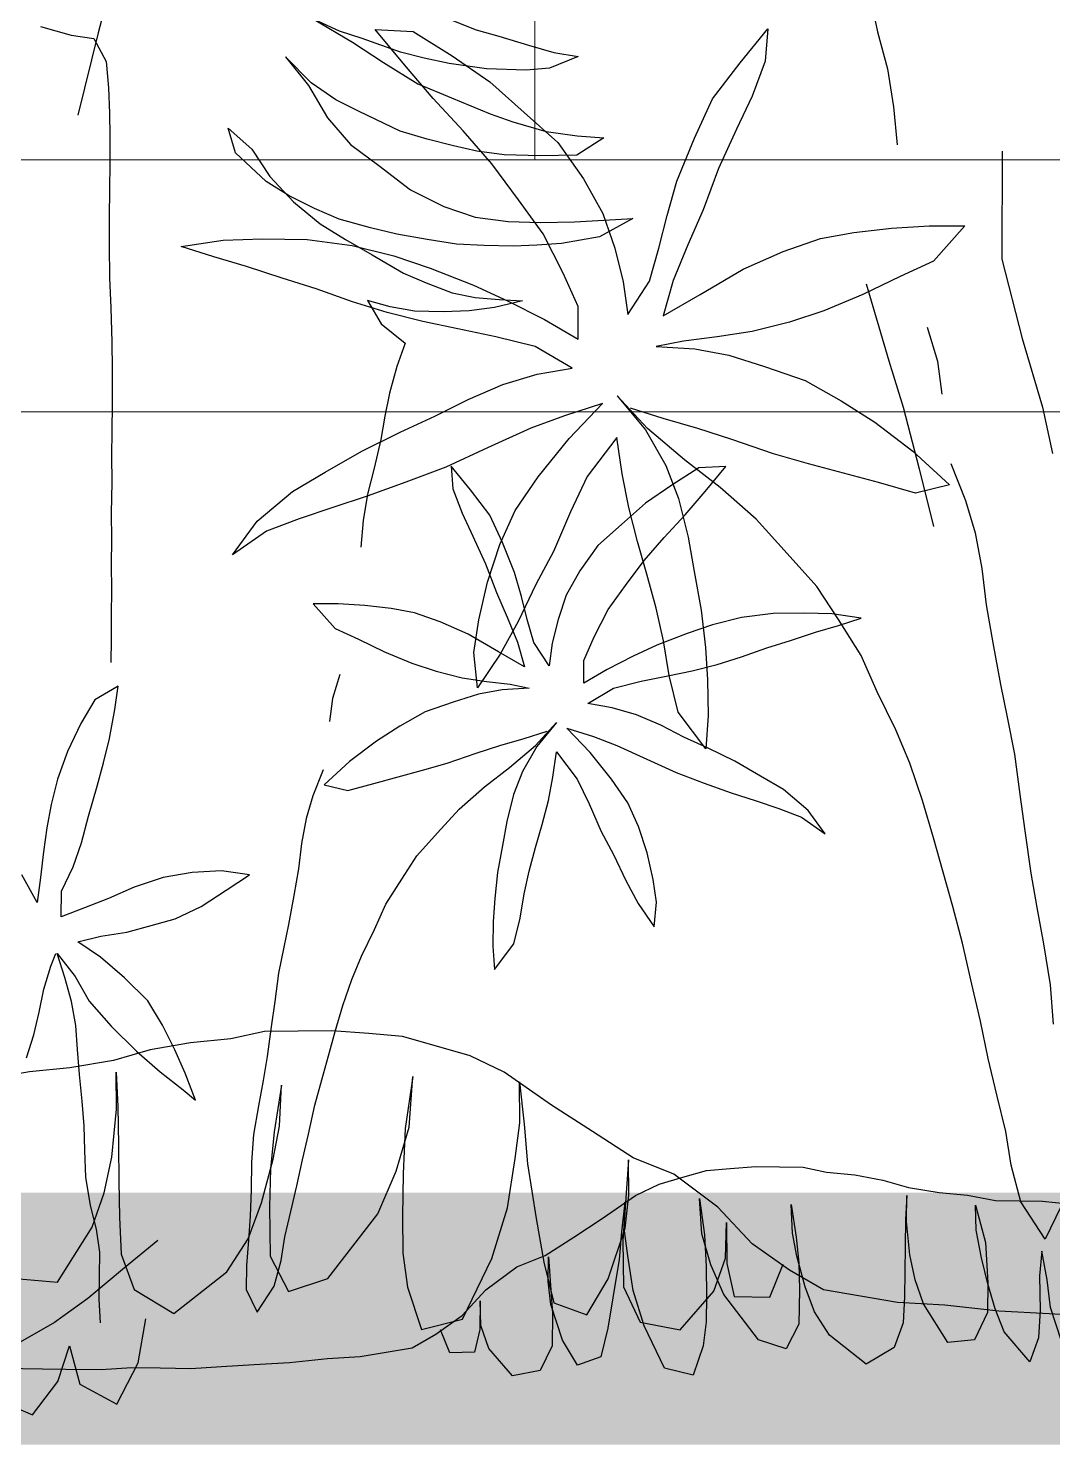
# Model space of a CAD drawing. Header units: metres. Extents: x -58 to 722, y -1100 to 345.
# Drawn here: x 32.1108 to 32.3142, y 103.9465 to 104.2276 of the extents above; entities that cross this region are included whole.
import ezdxf

# ---------------------------------------------------------------- set-up
doc = ezdxf.new("R2010")
doc.units = ezdxf.units.M
doc.header["$MEASUREMENT"] = 0
doc.layers.add('FSR_ARQ_002MURO', color=150, linetype='Continuous', lineweight=30)
doc.layers.add('FSR_ARQ_013VENTANAS', color=4, linetype='Continuous', lineweight=5)
doc.layers.add('FSR_ARQ_005VEGETACION', color=64, linetype='Continuous')
doc.layers.add('FSR_ARQ_010MUROBAJO', color=33, linetype='Continuous')

# ---------------------------------------------------------------- blocks, each defined once
blk = doc.blocks.new('arbustos 01')
at = {"layer": 'FSR_ARQ_005VEGETACION', "color": 104}
for p, q in [((189.34979, -31.78098), (189.3549, -31.80049)), ((189.18497, -31.79121), (189.18297, -31.80024)), ((189.18297, -31.80024), (189.1808, -31.80842)), ((189.21333, -31.80708), (189.20722, -31.79955)), ((189.20722, -31.79955), (189.20775, -31.80674)), ((189.2854, -31.80017), (189.27682, -31.80555)), ((189.29383, -31.79975), (189.2854, -31.80017)), ((189.28734, -31.80755), (189.29383, -31.79975)), ((189.3549, -31.80049), (189.35935, -31.81859)), ((189.20775, -31.80674), (189.21066, -31.8144)), ((189.21942, -31.81505), (189.21333, -31.80708)), ((189.27682, -31.80555), (189.2685, -31.81129)), ((189.28104, -31.81491), (189.28734, -31.80755)), ((189.1808, -31.80842), (189.17949, -31.81678)), ((189.2685, -31.81129), (189.26096, -31.81801)), ((189.21066, -31.8144), (189.2141, -31.82172)), ((189.17949, -31.81678), (189.1787, -31.82515)), ((189.22338, -31.82371), (189.21942, -31.81505)), ((189.27438, -31.82209), (189.28104, -31.81491)), ((189.26096, -31.81801), (189.25351, -31.82465)), ((189.2141, -31.82172), (189.21806, -31.83037)), ((189.22724, -31.83315), (189.22338, -31.82371)), ((189.26808, -31.82937), (189.27438, -31.82209)), ((188.36064, -31.82655), (188.36066, -31.85034)), ((189.25351, -31.82465), (189.24782, -31.83264)), ((189.26221, -31.83726), (189.26808, -31.82937)), ((189.21806, -31.83037), (189.22149, -31.83946)), ((189.22936, -31.84072), (189.22724, -31.83315)), ((189.24782, -31.83264), (189.24355, -31.84029)), ((189.22149, -31.83946), (189.22484, -31.84722)), ((189.25678, -31.84481), (189.26221, -31.83726)), ((189.23121, -31.84792), (189.22936, -31.84072)), ((189.24355, -31.84029), (189.24096, -31.84797)), ((189.17161, -31.84304), (189.16372, -31.84302)), ((189.16372, -31.84302), (189.17062, -31.85083)), ((189.17994, -31.84351), (189.17161, -31.84304)), ((189.18826, -31.8445), (189.17994, -31.84351)), ((189.1956, -31.84585), (189.18826, -31.8445)), ((189.25232, -31.85344), (189.25678, -31.84481)), ((188.50546, -31.84601), (188.49953, -31.84944)), ((188.55754, -31.84732), (188.55752, -31.85451)), ((189.20381, -31.8487), (189.1956, -31.84585)), ((189.21262, -31.85255), (189.20381, -31.8487)), ((189.22484, -31.84722), (189.2281, -31.85506)), ((189.23333, -31.85522), (189.23121, -31.84792)), ((189.24096, -31.84797), (189.23909, -31.85539)), ((189.29886, -31.84734), (189.2897, -31.84961)), ((189.30881, -31.84605), (189.29886, -31.84734)), ((189.31865, -31.84592), (189.30881, -31.84605)), ((189.32733, -31.84622), (189.31865, -31.84592)), ((189.33662, -31.84758), (189.32733, -31.84622)), ((189.32941, -31.84988), (189.33662, -31.84758)), ((188.36066, -31.85034), (188.35621, -31.86787)), ((188.49953, -31.84944), (188.49265, -31.85347)), ((189.17062, -31.85083), (189.17802, -31.85421)), ((189.2897, -31.84961), (189.28168, -31.85233)), ((189.31428, -31.85455), (189.3222, -31.852)), ((189.3222, -31.852), (189.32941, -31.84988)), ((188.49265, -31.85347), (188.48766, -31.85557)), ((188.55752, -31.85451), (188.55723, -31.86108)), ((189.17802, -31.85421), (189.18621, -31.85813)), ((189.22212, -31.85817), (189.21262, -31.85255)), ((189.2281, -31.85506), (189.2303, -31.86289)), ((189.24903, -31.86084), (189.25232, -31.85344)), ((189.28168, -31.85233), (189.27215, -31.8561)), ((189.3068, -31.85693), (189.31428, -31.85455)), ((188.39058, -31.85579), (188.38562, -31.87276)), ((188.48195, -31.8578), (188.47683, -31.85883)), ((188.48766, -31.85557), (188.48195, -31.8578)), ((189.18621, -31.85813), (189.19485, -31.86179)), ((189.2303, -31.86289), (189.22212, -31.85817)), ((189.2381, -31.86256), (189.23333, -31.85522)), ((189.23909, -31.85539), (189.2381, -31.86256)), ((189.27215, -31.8561), (189.26465, -31.85955)), ((189.29878, -31.85975), (189.3068, -31.85693)), ((188.47157, -31.85926), (188.46644, -31.85957)), ((188.46644, -31.85957), (188.47255, -31.86104)), ((188.47683, -31.85883), (188.47157, -31.85926)), ((188.47255, -31.86104), (188.47818, -31.8618)), ((188.49026, -31.86187), (188.49562, -31.86085)), ((188.49562, -31.86085), (188.50063, -31.85946)), ((188.50063, -31.85946), (188.49759, -31.86464)), ((188.55723, -31.86108), (188.55697, -31.86865)), ((189.24902, -31.86802), (189.24903, -31.86084)), ((189.26465, -31.85955), (189.25644, -31.86369)), ((189.29112, -31.86212), (189.29878, -31.85975)), ((188.47818, -31.8618), (188.48392, -31.86196)), ((188.48392, -31.86196), (188.49026, -31.86187)), ((189.19485, -31.86179), (189.20244, -31.86429)), ((189.20244, -31.86429), (189.21066, -31.86635)), ((189.25644, -31.86369), (189.24902, -31.86802)), ((189.27556, -31.86573), (189.2833, -31.86415)), ((189.2833, -31.86415), (189.29112, -31.86212)), ((188.49759, -31.86464), (188.49227, -31.8689)), ((189.17206, -31.86534), (189.16974, -31.87283)), ((189.21066, -31.86635), (189.21836, -31.86752)), ((189.21836, -31.86752), (189.22579, -31.86842)), ((189.25849, -31.86966), (189.2672, -31.86747)), ((189.2672, -31.86747), (189.27556, -31.86573)), ((188.35621, -31.86787), (188.3517, -31.88299)), ((188.49227, -31.8689), (188.49413, -31.87406)), ((188.55697, -31.86865), (188.55692, -31.8746)), ((189.22328, -31.87016), (189.21582, -31.87156)), ((189.2318, -31.86965), (189.22328, -31.87016)), ((189.22579, -31.86842), (189.2318, -31.86965)), ((189.25035, -31.87443), (189.25849, -31.86966)), ((188.38562, -31.87276), (188.38246, -31.883)), ((189.16974, -31.87283), (189.16878, -31.88017)), ((189.21582, -31.87156), (189.2079, -31.87403)), ((188.49413, -31.87406), (188.49576, -31.8799)), ((188.55692, -31.8746), (188.5569, -31.88228)), ((189.2079, -31.87403), (189.19899, -31.8771)), ((189.25805, -31.87577), (189.25035, -31.87443)), ((189.26564, -31.878), (189.25805, -31.87577)), ((188.49576, -31.8799), (188.49679, -31.88503)), ((189.19899, -31.8771), (189.19104, -31.8816)), ((189.27331, -31.8813), (189.26564, -31.878)), ((188.3517, -31.88299), (188.3495, -31.8932)), ((188.38246, -31.883), (188.37889, -31.89664)), ((188.5569, -31.88228), (188.55698, -31.88836)), ((189.19104, -31.8816), (189.18362, -31.88629)), ((189.23026, -31.8855), (189.23747, -31.8832)), ((189.23377, -31.88768), (189.24043, -31.8805)), ((189.24043, -31.8805), (189.23421, -31.88804)), ((189.25103, -31.88995), (189.24369, -31.88222)), ((189.24369, -31.88222), (189.25207, -31.88491)), ((189.28062, -31.88503), (189.27331, -31.8813)), ((188.49679, -31.88503), (188.49769, -31.89015)), ((189.18362, -31.88629), (189.1752, -31.89273)), ((189.2226, -31.8877), (189.23026, -31.8855)), ((189.25207, -31.88491), (189.25948, -31.88767)), ((189.28828, -31.8885), (189.28062, -31.88503)), ((188.55698, -31.88836), (188.55706, -31.89369)), ((189.21512, -31.89017), (189.2226, -31.8877)), ((189.22561, -31.89466), (189.23377, -31.88768)), ((189.23421, -31.88804), (189.22967, -31.89586)), ((189.25948, -31.88767), (189.269, -31.89197)), ((189.29674, -31.8927), (189.28828, -31.8885)), ((188.49769, -31.89015), (188.4991, -31.89647)), ((189.20595, -31.89333), (189.21512, -31.89017)), ((189.23931, -31.89768), (189.24048, -31.88972)), ((189.24048, -31.88972), (189.24702, -31.89832)), ((189.25783, -31.89837), (189.25103, -31.88995)), ((189.269, -31.89197), (189.27825, -31.89626)), ((188.55706, -31.89369), (188.55701, -31.89964)), ((189.1668, -31.89543), (189.16361, -31.90359)), ((189.1752, -31.89273), (189.16712, -31.90016)), ((189.19047, -31.89755), (189.19821, -31.89553)), ((189.19821, -31.89553), (189.20595, -31.89333)), ((189.21773, -31.90076), (189.22561, -31.89466)), ((189.30483, -31.89733), (189.29674, -31.8927)), ((188.37889, -31.89664), (188.37578, -31.9093)), ((188.42612, -31.90158), (188.42158, -31.89613)), ((188.42158, -31.89613), (188.42748, -31.89642)), ((188.42748, -31.89642), (188.43348, -31.90018)), ((188.47787, -31.90125), (188.48214, -31.89599)), ((188.48214, -31.89599), (188.48177, -31.90101)), ((188.4991, -31.89647), (188.50061, -31.90219)), ((189.18281, -31.89966), (189.19047, -31.89755)), ((189.22967, -31.89586), (189.22691, -31.90318)), ((189.23788, -31.90511), (189.23931, -31.89768)), ((189.24702, -31.89832), (189.25072, -31.90608)), ((189.26296, -31.9058), (189.25783, -31.89837)), ((189.27825, -31.89626), (189.28707, -31.89957)), ((189.31204, -31.90159), (189.30483, -31.89733)), ((188.43053, -31.90673), (188.42612, -31.90158)), ((188.43348, -31.90018), (188.4393, -31.90419)), ((188.47361, -31.90682), (188.47787, -31.90125)), ((188.48177, -31.90101), (188.47974, -31.90637)), ((188.55701, -31.89964), (188.5571, -31.90633)), ((189.16712, -31.90016), (189.17463, -31.90194)), ((189.17463, -31.90194), (189.18281, -31.89966)), ((189.20974, -31.90774), (189.21773, -31.90076)), ((189.28707, -31.89957), (189.29554, -31.90261)), ((189.31984, -31.90817), (189.31204, -31.90159)), ((188.4393, -31.90419), (188.44457, -31.90889)), ((188.50061, -31.90219), (188.50152, -31.90803)), ((189.16361, -31.90359), (189.16146, -31.91075)), ((189.22691, -31.90318), (189.22476, -31.91167)), ((189.23592, -31.91262), (189.23788, -31.90511)), ((189.29554, -31.90261), (189.30313, -31.90511)), ((189.30313, -31.90511), (189.31054, -31.9076)), ((188.43518, -31.91175), (188.43053, -31.90673)), ((188.47084, -31.91287), (188.47361, -31.90682)), ((188.47974, -31.90637), (188.47733, -31.91148)), ((188.50152, -31.90803), (188.50208, -31.91388)), ((188.5571, -31.90633), (188.55706, -31.91216)), ((189.2029, -31.91527), (189.20974, -31.90774)), ((189.25072, -31.90608), (189.2545, -31.91482)), ((189.26632, -31.91329), (189.26296, -31.9058)), ((189.31054, -31.9076), (189.31777, -31.91036)), ((189.32524, -31.9156), (189.31984, -31.90817)), ((188.44457, -31.90889), (188.44977, -31.91353)), ((189.16146, -31.91075), (189.15999, -31.91859)), ((189.31777, -31.91036), (189.32524, -31.9156)), ((188.43959, -31.91683), (188.43518, -31.91175)), ((188.44977, -31.91353), (188.45375, -31.91912)), ((188.46814, -31.91948), (188.47084, -31.91287)), ((188.47733, -31.91148), (188.47456, -31.91753)), ((188.55706, -31.91216), (188.55714, -31.91773)), ((189.22476, -31.91167), (189.22342, -31.91927)), ((189.23387, -31.91986), (189.23592, -31.91262)), ((189.26904, -31.92158), (189.26632, -31.91329)), ((188.4437, -31.92235), (188.43959, -31.91683)), ((188.47456, -31.91753), (188.47217, -31.92389)), ((189.19642, -31.92254), (189.2029, -31.91527)), ((189.2545, -31.91482), (189.25839, -31.92214)), ((188.45375, -31.91912), (188.45674, -31.92447)), ((188.46666, -31.92477), (188.46814, -31.91948)), ((188.55714, -31.91773), (188.55709, -31.92331)), ((189.15999, -31.91859), (189.15902, -31.92661)), ((189.22342, -31.91927), (189.22188, -31.92776)), ((189.23182, -31.92736), (189.23387, -31.91986)), ((188.44749, -31.92763), (188.4437, -31.92235)), ((188.47217, -31.92389), (188.46982, -31.92931)), ((188.55709, -31.92331), (188.55716, -31.92889)), ((189.19162, -31.92983), (189.19642, -31.92254)), ((189.25839, -31.92214), (189.26227, -31.93026)), ((189.27097, -31.92994), (189.26904, -31.92158)), ((188.45674, -31.92447), (188.45855, -31.92984)), ((188.46537, -31.92981), (188.46666, -31.92477)), ((188.49539, -31.92742), (188.50121, -31.92672)), ((188.50121, -31.92672), (188.50703, -31.92639)), ((188.50703, -31.92639), (188.51255, -31.92638)), ((188.51255, -31.92638), (188.50773, -31.93183)), ((189.15902, -31.92661), (189.15754, -31.93497)), ((188.39167, -31.92957), (188.39816, -31.92861)), ((188.39671, -31.93117), (188.39167, -31.92957)), ((188.39816, -31.92861), (188.40423, -31.92841)), ((188.40423, -31.92841), (188.41112, -31.9285)), ((188.41112, -31.9285), (188.41807, -31.92939)), ((188.41807, -31.92939), (188.42448, -31.93098)), ((188.45061, -31.93366), (188.44749, -31.92763)), ((188.45855, -31.92984), (188.45986, -31.93503)), ((188.46389, -31.93491), (188.46537, -31.92981)), ((188.46982, -31.92931), (188.46754, -31.9348)), ((188.48453, -31.93035), (188.49026, -31.92835)), ((188.49026, -31.92835), (188.49539, -31.92742)), ((188.55716, -31.92889), (188.55711, -31.93422)), ((189.18664, -31.93774), (189.19162, -31.92983)), ((189.22188, -31.92776), (189.22097, -31.93599)), ((189.23021, -31.93452), (189.23182, -31.92736)), ((189.27202, -31.93713), (189.27097, -31.92994)), ((188.40175, -31.93265), (188.39671, -31.93117)), ((188.40729, -31.93444), (188.40175, -31.93265)), ((188.42448, -31.93098), (188.43008, -31.93289)), ((188.43008, -31.93289), (188.43675, -31.93553)), ((188.47172, -31.93697), (188.47836, -31.93304)), ((188.47836, -31.93304), (188.48453, -31.93035)), ((188.50773, -31.93183), (188.50255, -31.9342)), ((189.26227, -31.93026), (189.26625, -31.9375)), ((188.41252, -31.9361), (188.40729, -31.93444)), ((188.41813, -31.93807), (188.41252, -31.9361)), ((188.43675, -31.93553), (188.44199, -31.93793)), ((188.45291, -31.93884), (188.45061, -31.93366)), ((188.45986, -31.93503), (188.46055, -31.94004)), ((188.46055, -31.94004), (188.46389, -31.93491)), ((188.46754, -31.9348), (188.466, -31.94027)), ((188.50255, -31.9342), (188.49682, -31.93694)), ((188.55711, -31.93422), (188.55718, -31.9393)), ((189.15754, -31.93497), (189.15588, -31.94418)), ((189.22097, -31.93599), (189.22052, -31.94317)), ((189.22896, -31.94222), (189.23021, -31.93452)), ((188.42348, -31.93973), (188.41813, -31.93807)), ((188.44199, -31.93793), (188.44773, -31.94083)), ((188.45291, -31.94386), (188.45291, -31.93884)), ((188.466, -31.94027), (188.47172, -31.93697)), ((188.49079, -31.9395), (188.48548, -31.94125)), ((188.49682, -31.93694), (188.49079, -31.9395)), ((189.18307, -31.94576), (189.18664, -31.93774)), ((189.26625, -31.9375), (189.27121, -31.94492)), ((189.27121, -31.94492), (189.27202, -31.93713)), ((188.42895, -31.94115), (188.42348, -31.93973)), ((188.43436, -31.94225), (188.42895, -31.94115)), ((188.4402, -31.94347), (188.43436, -31.94225)), ((188.44773, -31.94083), (188.45291, -31.94386)), ((188.48548, -31.94125), (188.47973, -31.94269)), ((188.50672, -31.94198), (188.50835, -31.94722)), ((189.22698, -31.95026), (189.22896, -31.94222)), ((188.4463, -31.945), (188.4402, -31.94347)), ((188.45198, -31.94833), (188.4463, -31.945)), ((188.46916, -31.94413), (188.46495, -31.945)), ((188.46495, -31.945), (188.47091, -31.94535)), ((188.47435, -31.94351), (188.46916, -31.94413)), ((188.47091, -31.94535), (188.47613, -31.94633)), ((188.47973, -31.94269), (188.47435, -31.94351)), ((188.55631, -31.94971), (188.55556, -31.94451)), ((188.55556, -31.94451), (188.56075, -31.94754)), ((189.15588, -31.94418), (189.15441, -31.95134)), ((189.17897, -31.95413), (189.18307, -31.94576)), ((189.22052, -31.94317), (189.22033, -31.95097)), ((188.4466, -31.94928), (188.45198, -31.94833)), ((188.47613, -31.94633), (188.48167, -31.94806)), ((188.48167, -31.94806), (188.48789, -31.9502)), ((188.50835, -31.94722), (188.50901, -31.95235)), ((188.56075, -31.94754), (188.56379, -31.95277)), ((188.43593, -31.95314), (188.44129, -31.95083)), ((188.44129, -31.95083), (188.4466, -31.94928)), ((188.48789, -31.9502), (188.49345, -31.95335)), ((188.55751, -31.95607), (188.55631, -31.94971)), ((189.15441, -31.95134), (189.15276, -31.95953)), ((189.22033, -31.95097), (189.22085, -31.95833)), ((189.22085, -31.95833), (189.22698, -31.95026)), ((188.43082, -31.95575), (188.43593, -31.95314)), ((188.45664, -31.95379), (188.45078, -31.95566)), ((188.45151, -31.95919), (188.45664, -31.95379)), ((188.46357, -31.9576), (188.45892, -31.95258)), ((188.45892, -31.95258), (188.46327, -31.95785)), ((188.46603, -31.95608), (188.46099, -31.95447)), ((188.49345, -31.95335), (188.49864, -31.95663)), ((188.56379, -31.95277), (188.56679, -31.95892)), ((189.17586, -31.96153), (189.17897, -31.95413)), ((188.41955, -31.96111), (188.42546, -31.95818)), ((188.42546, -31.95818), (188.43082, -31.95575)), ((188.4456, -31.95759), (188.43895, -31.9606)), ((188.45078, -31.95566), (188.4456, -31.95759)), ((188.46327, -31.95785), (188.46644, -31.96332)), ((188.46928, -31.96248), (188.46357, -31.9576)), ((188.47138, -31.95762), (188.46603, -31.95608)), ((188.47661, -31.95934), (188.47138, -31.95762)), ((188.49864, -31.95663), (188.50453, -31.96113)), ((188.55883, -31.96145), (188.55751, -31.95607)), ((188.4139, -31.96435), (188.41955, -31.96111)), ((188.43895, -31.9606), (188.43248, -31.9636)), ((188.44676, -31.96508), (188.45151, -31.95919)), ((188.45888, -31.95903), (188.45432, -31.96504)), ((188.4597, -31.96459), (188.45888, -31.95903)), ((188.48303, -31.96155), (188.47661, -31.95934)), ((188.50453, -31.96113), (188.51018, -31.96632)), ((188.56679, -31.95892), (188.56898, -31.96503)), ((189.15276, -31.95953), (189.15162, -31.9684)), ((188.40885, -31.96733), (188.4139, -31.96435)), ((188.43248, -31.9636), (188.42631, -31.96591)), ((188.46644, -31.96332), (188.46837, -31.96844)), ((188.47479, -31.96674), (188.46928, -31.96248)), ((188.48844, -31.96309), (188.48303, -31.96155)), ((188.49385, -31.9645), (188.48844, -31.96309)), ((188.4992, -31.96598), (188.49385, -31.9645)), ((188.5104, -31.96302), (188.51263, -31.96873)), ((188.5602, -31.96657), (188.55883, -31.96145)), ((189.17309, -31.96974), (189.17586, -31.96153)), ((188.4034, -31.97193), (188.40885, -31.96733)), ((188.42631, -31.96591), (188.42039, -31.96804)), ((188.44317, -31.97027), (188.44676, -31.96508)), ((188.45432, -31.96504), (188.45172, -31.97046)), ((188.4607, -31.96978), (188.4597, -31.96459)), ((188.48038, -31.97163), (188.47479, -31.96674)), ((188.50493, -31.96757), (188.4992, -31.96598)), ((188.51018, -31.96632), (188.50493, -31.96757)), ((188.56215, -31.97318), (188.5602, -31.96657)), ((188.56898, -31.96503), (188.57036, -31.97065)), ((188.41509, -31.96978), (188.4099, -31.97153)), ((188.42039, -31.96804), (188.41509, -31.96978)), ((188.44082, -31.97551), (188.44317, -31.97027)), ((188.45172, -31.97046), (188.44908, -31.97657)), ((188.46208, -31.97503), (188.4607, -31.96978)), ((188.46837, -31.96844), (188.46988, -31.97437)), ((188.51263, -31.96873), (188.51413, -31.97373)), ((188.57036, -31.97065), (188.57129, -31.97578)), ((189.15162, -31.9684), (189.15048, -31.97642)), ((189.17067, -31.97795), (189.17309, -31.96974)), ((188.39963, -31.97712), (188.4034, -31.97193)), ((188.40485, -31.97346), (188.39963, -31.97712)), ((188.4099, -31.97153), (188.40485, -31.97346)), ((188.48516, -31.97689), (188.48038, -31.97163)), ((188.51413, -31.97373), (188.51516, -31.97921)), ((188.56371, -31.97905), (188.56215, -31.97318)), ((188.43892, -31.9813), (188.44082, -31.97551)), ((188.44908, -31.97657), (188.44636, -31.98169)), ((188.46351, -31.9801), (188.46208, -31.97503)), ((188.46988, -31.97437), (188.47082, -31.97969)), ((188.48969, -31.98197), (188.48516, -31.97689)), ((188.57129, -31.97578), (188.57205, -31.9811)), ((189.15048, -31.97642), (189.14916, -31.98581)), ((188.46494, -31.98535), (188.46351, -31.9801)), ((188.47082, -31.97969), (188.47189, -31.98562)), ((188.51516, -31.97921), (188.51584, -31.98482)), ((188.56552, -31.98441), (188.56371, -31.97905)), ((189.16853, -31.98555), (189.17067, -31.97795)), ((188.43757, -31.98714), (188.43892, -31.9813)), ((188.44636, -31.98169), (188.44365, -31.98737)), ((188.49304, -31.98707), (188.48969, -31.98197)), ((188.57205, -31.9811), (188.57274, -31.98673)), ((188.46606, -31.99035), (188.46494, -31.98535)), ((188.47189, -31.98562), (188.47252, -31.99138)), ((188.51584, -31.98482), (188.51687, -31.99067)), ((188.52662, -31.98612), (188.53281, -31.98529)), ((188.53175, -31.98952), (188.52662, -31.98612)), ((188.53281, -31.98529), (188.53926, -31.98564)), ((188.53926, -31.98564), (188.54566, -31.98673)), ((188.56807, -31.98971), (188.56552, -31.98441)), ((188.57344, -31.99224), (188.57683, -31.98612)), ((189.14916, -31.98581), (189.14786, -31.99332)), ((189.16638, -31.99314), (189.16853, -31.98555)), ((188.43683, -31.99217), (188.43757, -31.98714)), ((188.44365, -31.98737), (188.44087, -31.99243)), ((188.49653, -31.9926), (188.49304, -31.98707)), ((188.54566, -31.98673), (188.55207, -31.98887)), ((188.55207, -31.98887), (188.55775, -31.99134)), ((188.57274, -31.98673), (188.57344, -31.99224)), ((188.4374, -31.99762), (188.43683, -31.99217)), ((188.44087, -31.99243), (188.4374, -31.99762)), ((188.46694, -31.99573), (188.46606, -31.99035)), ((188.47252, -31.99138), (188.47284, -31.9964)), ((188.49902, -31.99821), (188.49653, -31.9926)), ((188.51687, -31.99067), (188.51803, -31.9971)), ((188.53725, -31.9931), (188.53175, -31.98952)), ((188.55775, -31.99134), (188.56304, -31.99344)), ((188.56815, -31.99541), (188.56807, -31.98971)), ((188.46832, -32.00135), (188.46694, -31.99573)), ((188.54299, -31.99581), (188.53725, -31.9931)), ((188.56304, -31.99344), (188.56815, -31.99541)), ((189.14786, -31.99332), (189.14638, -32.00133)), ((189.16424, -32.00118), (189.16638, -31.99314)), ((188.47284, -31.9964), (188.47298, -32.00185)), ((188.50189, -32.00406), (188.49902, -31.99821)), ((188.51803, -31.9971), (188.51906, -32.00211)), ((188.54834, -31.99735), (188.54299, -31.99581)), ((188.55369, -31.99877), (188.54834, -31.99735)), ((188.55941, -31.99968), (188.55369, -31.99877)), ((188.47261, -32.007), (188.46832, -32.00135)), ((188.47298, -32.00185), (188.47261, -32.007)), ((188.56445, -32.00092), (188.55941, -31.99968)), ((188.55947, -32.00427), (188.56445, -32.00092)), ((189.14638, -32.00133), (189.14489, -32.01037)), ((189.16216, -32.01028), (189.16424, -32.00118)), ((188.50407, -32.00924), (188.50189, -32.00406)), ((188.51906, -32.00211), (188.52021, -32.00783)), ((188.5542, -32.00886), (188.55947, -32.00427)), ((188.56901, -32.00352), (188.56505, -32.00859)), ((188.56734, -32.00875), (188.56901, -32.00352)), ((188.57041, -32.00629), (188.56932, -32.00351)), ((188.52021, -32.00783), (188.52101, -32.01404)), ((188.57196, -32.01135), (188.57041, -32.00629)), ((188.506, -32.01497), (188.50407, -32.00924)), ((188.54907, -32.01395), (188.5542, -32.00886)), ((188.56505, -32.00859), (188.56196, -32.01397)), ((188.56586, -32.0141), (188.56734, -32.00875)), ((188.57302, -32.01642), (188.57196, -32.01135)), ((189.14489, -32.01037), (189.14426, -32.01909)), ((189.16028, -32.01841), (189.16216, -32.01028)), ((188.52101, -32.01404), (188.52181, -32.01965)), ((188.54579, -32.01927), (188.54907, -32.01395)), ((188.56196, -32.01397), (188.55714, -32.01949)), ((188.56494, -32.01938), (188.56586, -32.0141)), ((188.50769, -32.02071), (188.506, -32.01497)), ((188.57421, -32.02142), (188.57302, -32.01642)), ((188.50919, -32.02602), (188.50769, -32.02071)), ((188.52181, -32.01965), (188.52273, -32.02621)), ((188.54308, -32.02476), (188.54579, -32.01927)), ((188.55714, -32.01949), (188.55157, -32.02501)), ((188.56458, -32.02465), (188.56494, -32.01938)), ((189.15857, -32.02664), (189.16028, -32.01841)), ((189.2952, -32.02114), (189.30338, -32.02051)), ((189.30338, -32.02051), (189.3108, -32.02061)), ((189.3108, -32.02061), (189.31822, -32.02071)), ((189.31822, -32.02071), (189.32563, -32.02229)), ((188.57583, -32.02648), (188.57421, -32.02142)), ((189.28031, -32.0239), (189.28777, -32.02178)), ((189.28777, -32.02178), (189.2952, -32.02114)), ((189.32563, -32.02229), (189.33453, -32.02316)), ((189.33453, -32.02316), (189.34341, -32.02476)), ((188.51069, -32.03133), (188.50919, -32.02602)), ((188.52273, -32.02621), (188.52364, -32.03146)), ((188.54079, -32.02987), (188.54308, -32.02476)), ((188.55157, -32.02501), (188.5463, -32.02961)), ((188.5641, -32.03017), (188.56458, -32.02465)), ((189.15669, -32.03468), (189.15857, -32.02664)), ((189.26538, -32.02964), (189.27286, -32.02603)), ((189.27286, -32.02603), (189.28031, -32.0239)), ((189.34341, -32.02476), (189.35155, -32.0271)), ((188.53852, -32.03585), (188.54079, -32.02987)), ((188.5463, -32.02961), (188.54127, -32.03358)), ((189.25489, -32.03692), (189.26538, -32.02964)), ((189.35096, -32.02969), (189.35056, -32.03722)), ((189.35085, -32.03783), (189.35096, -32.02969)), ((189.35155, -32.0271), (189.36118, -32.02872)), ((189.36118, -32.02872), (189.37008, -32.02958)), ((189.37008, -32.02958), (189.37897, -32.03118)), ((188.51219, -32.03695), (188.51069, -32.03133)), ((188.52364, -32.03146), (188.52467, -32.03706)), ((188.5635, -32.03607), (188.5641, -32.03017)), ((189.26198, -32.0318), (189.26095, -32.04113)), ((189.26186, -32.04084), (189.26198, -32.0318)), ((189.28627, -32.04178), (189.28552, -32.03061)), ((189.28552, -32.03061), (189.28717, -32.04209)), ((189.31492, -32.04156), (189.31444, -32.03251)), ((189.31444, -32.03251), (189.31611, -32.04279)), ((188.54127, -32.03358), (188.53852, -32.03585)), ((188.56307, -32.04147), (188.5635, -32.03607)), ((189.15472, -32.04272), (189.15669, -32.03468)), ((188.51364, -32.04332), (188.51219, -32.03695)), ((188.52467, -32.03706), (188.52572, -32.04338)), ((189.2459, -32.04274), (189.25489, -32.03692)), ((189.35056, -32.03722), (189.35044, -32.04566)), ((189.35191, -32.0484), (189.35085, -32.03783)), ((188.56296, -32.04693), (188.56307, -32.04147)), ((189.26095, -32.04113), (189.26023, -32.04987)), ((189.26296, -32.0487), (189.26186, -32.04084)), ((189.28915, -32.05147), (189.28627, -32.04178)), ((189.28717, -32.04209), (189.28764, -32.05205)), ((189.31633, -32.04882), (189.31492, -32.04156)), ((188.51496, -32.049), (188.51364, -32.04332)), ((188.52572, -32.04338), (188.52616, -32.04947)), ((189.15355, -32.05015), (189.15472, -32.04272)), ((189.23691, -32.04856), (189.2459, -32.04274)), ((189.31611, -32.04279), (189.3169, -32.05094)), ((189.35044, -32.04566), (189.35033, -32.0538)), ((188.56273, -32.05282), (188.56296, -32.04693)), ((189.22795, -32.05215), (189.23691, -32.04856)), ((189.26462, -32.05958), (189.26296, -32.0487)), ((189.31891, -32.0585), (189.31633, -32.04882)), ((189.35361, -32.05626), (189.35191, -32.0484)), ((188.39936, -32.05171), (188.39313, -32.05232)), ((188.40453, -32.05061), (188.39936, -32.05171)), ((188.40972, -32.05054), (188.40453, -32.05061)), ((188.41491, -32.05046), (188.40972, -32.05054)), ((188.42063, -32.05091), (188.41491, -32.05046)), ((188.42583, -32.05135), (188.42063, -32.05091)), ((188.43104, -32.05284), (188.42583, -32.05135)), ((188.51615, -32.05475), (188.51496, -32.049)), ((188.52616, -32.04947), (188.52624, -32.05557)), ((189.1514, -32.05828), (189.15355, -32.05015)), ((189.23782, -32.0568), (189.23793, -32.04896)), ((189.23793, -32.04896), (189.23869, -32.05952)), ((189.26023, -32.04987), (189.25826, -32.0619)), ((189.29325, -32.06087), (189.28915, -32.05147)), ((189.3169, -32.05094), (189.31709, -32.05938)), ((188.38123, -32.05507), (188.3745, -32.0562)), ((188.38692, -32.05344), (188.38123, -32.05507)), ((188.39313, -32.05232), (188.38692, -32.05344)), ((188.43625, -32.05433), (188.43104, -32.05284)), ((188.44147, -32.05685), (188.43625, -32.05433)), ((188.51747, -32.06037), (188.51615, -32.05475)), ((188.5617, -32.05903), (188.56273, -32.05282)), ((189.2182, -32.05944), (189.22795, -32.05215)), ((189.28764, -32.05205), (189.28781, -32.0614)), ((189.35033, -32.0538), (189.35022, -32.06164)), ((188.35168, -32.05807), (188.34598, -32.05867)), ((188.35687, -32.058), (188.35168, -32.05807)), ((188.36206, -32.05793), (188.35687, -32.058)), ((188.36828, -32.05681), (188.36206, -32.05793)), ((188.3745, -32.0562), (188.36828, -32.05681)), ((188.38172, -32.06258), (188.38164, -32.05689)), ((188.38164, -32.05689), (188.38193, -32.06215)), ((188.4274, -32.05753), (188.42624, -32.06556)), ((188.42687, -32.06534), (188.4274, -32.05753)), ((188.44881, -32.06194), (188.44147, -32.05685)), ((188.52624, -32.05557), (188.52644, -32.06142)), ((189.23863, -32.06405), (189.23782, -32.0568)), ((189.35623, -32.06383), (189.35361, -32.05626)), ((188.36649, -32.05899), (188.36429, -32.06724)), ((188.36636, -32.06447), (188.36649, -32.05899)), ((188.40718, -32.05886), (188.40601, -32.06604)), ((188.40684, -32.06519), (188.40718, -32.05886)), ((188.44394, -32.06468), (188.44385, -32.05836)), ((188.44385, -32.05836), (188.44457, -32.06489)), ((188.51884, -32.06599), (188.51747, -32.06037)), ((188.56035, -32.06431), (188.5617, -32.05903)), ((189.14252, -32.05924), (189.14601, -32.06647)), ((189.14601, -32.06647), (189.1514, -32.05828)), ((189.21067, -32.06751), (189.2182, -32.05944)), ((189.23869, -32.05952), (189.23919, -32.06677)), ((189.26809, -32.07078), (189.26462, -32.05958)), ((189.30421, -32.07519), (189.29325, -32.06087)), ((189.31709, -32.05938), (189.31694, -32.07024)), ((189.32182, -32.06638), (189.31891, -32.0585)), ((188.36518, -32.0706), (188.36636, -32.06447)), ((188.38098, -32.06997), (188.38172, -32.06258)), ((188.38193, -32.06215), (188.38201, -32.06805)), ((188.4551, -32.06601), (188.44881, -32.06194)), ((188.52644, -32.06142), (188.52687, -32.06668)), ((188.55967, -32.06934), (188.56035, -32.06431)), ((189.21633, -32.06284), (189.21621, -32.07188)), ((189.21653, -32.07068), (189.21633, -32.06284)), ((189.2424, -32.07525), (189.23863, -32.06405)), ((189.25826, -32.0619), (189.25662, -32.07153)), ((189.28781, -32.0614), (189.2877, -32.06954)), ((189.35022, -32.06164), (189.34981, -32.06978)), ((189.3639, -32.076), (189.35623, -32.06383)), ((188.36429, -32.06724), (188.36378, -32.0761)), ((188.40601, -32.06604), (188.40546, -32.07174)), ((188.40586, -32.07026), (188.40684, -32.06519)), ((188.42486, -32.07211), (188.42687, -32.06534)), ((188.42624, -32.06556), (188.42592, -32.07252)), ((188.44317, -32.07018), (188.44394, -32.06468)), ((188.44457, -32.06489), (188.44508, -32.07099)), ((188.46138, -32.07008), (188.4551, -32.06601)), ((188.51966, -32.07119), (188.51884, -32.06599)), ((188.52687, -32.06668), (188.5273, -32.07229)), ((189.20242, -32.07334), (189.21067, -32.06751)), ((189.23919, -32.06677), (189.23906, -32.07702)), ((189.32654, -32.07368), (189.32182, -32.06638)), ((189.34175, -32.06676), (189.34909, -32.0728)), ((188.3507, -32.07544), (188.35188, -32.0691)), ((188.35188, -32.0691), (188.35237, -32.07457)), ((188.36378, -32.07631), (188.36518, -32.0706)), ((188.37979, -32.07546), (188.38098, -32.06997)), ((188.38201, -32.06805), (188.38208, -32.07375)), ((188.40405, -32.07703), (188.40586, -32.07026)), ((188.44201, -32.07778), (188.44317, -32.07018)), ((188.46067, -32.07036), (188.46014, -32.07774)), ((188.46074, -32.07584), (188.46067, -32.07036)), ((188.46764, -32.07259), (188.46138, -32.07008)), ((188.55974, -32.07467), (188.55967, -32.06934)), ((189.21914, -32.07795), (189.21653, -32.07068)), ((189.2877, -32.06954), (189.2867, -32.07706)), ((189.31694, -32.07024), (189.31292, -32.07802)), ((189.34981, -32.06978), (189.34699, -32.07758)), ((188.38208, -32.07375), (188.38216, -32.07923)), ((188.40546, -32.07174), (188.40533, -32.07765)), ((188.42199, -32.07868), (188.42486, -32.07211)), ((188.42592, -32.07252), (188.42579, -32.07905)), ((188.44508, -32.07099), (188.44646, -32.07941)), ((188.47446, -32.07769), (188.46764, -32.07259)), ((188.52116, -32.07687), (188.51966, -32.07119)), ((188.5273, -32.07229), (188.52737, -32.07755)), ((189.19493, -32.07769), (189.20242, -32.07334)), ((189.20676, -32.07929), (189.20384, -32.07202)), ((189.21621, -32.07188), (189.2146, -32.0791)), ((189.25662, -32.07153), (189.25439, -32.08054)), ((189.27454, -32.08413), (189.26809, -32.07078)), ((189.33818, -32.08289), (189.32654, -32.07368)), ((189.34909, -32.0728), (189.35717, -32.0796)), ((188.34994, -32.08156), (188.3507, -32.07544)), ((188.35237, -32.07457), (188.35226, -32.08216)), ((188.36217, -32.08182), (188.36378, -32.07631)), ((188.36378, -32.0761), (188.36386, -32.08264)), ((188.37796, -32.08076), (188.37979, -32.07546)), ((188.46018, -32.08091), (188.46074, -32.07584)), ((188.52493, -32.0826), (188.52116, -32.07687)), ((188.55981, -32.07969), (188.55974, -32.07467)), ((189.24711, -32.08316), (189.2424, -32.07525)), ((189.31292, -32.07802), (189.30421, -32.07519)), ((189.37235, -32.07521), (189.3639, -32.076)), ((188.38216, -32.07923), (188.38245, -32.08491)), ((188.40202, -32.08254), (188.40405, -32.07703)), ((188.40533, -32.07765), (188.40543, -32.08523)), ((188.41433, -32.0887), (188.42199, -32.07868)), ((188.42579, -32.07905), (188.42587, -32.08475)), ((188.43958, -32.08561), (188.44201, -32.07778)), ((188.44646, -32.07941), (188.4476, -32.08614)), ((188.46014, -32.07774), (188.45978, -32.08281)), ((188.47973, -32.08333), (188.47446, -32.07769)), ((188.47563, -32.08555), (188.47577, -32.08006)), ((188.47577, -32.08006), (188.47585, -32.08639)), ((188.52737, -32.07755), (188.52493, -32.0826)), ((188.55951, -32.0849), (188.55981, -32.07969)), ((189.17856, -32.08044), (189.18675, -32.07907)), ((189.18675, -32.07907), (189.19493, -32.07769)), ((189.2146, -32.0791), (189.20676, -32.07929)), ((189.22656, -32.0865), (189.21914, -32.07795)), ((189.23906, -32.07702), (189.23533, -32.08481)), ((189.2867, -32.07706), (189.28355, -32.08637)), ((189.34699, -32.07758), (189.33818, -32.08289)), ((189.35717, -32.0796), (189.36452, -32.08489)), ((188.34751, -32.08897), (188.34994, -32.08156)), ((188.35226, -32.08216), (188.35256, -32.08827)), ((188.36013, -32.0869), (188.36217, -32.08182)), ((188.36386, -32.08264), (188.36669, -32.08871)), ((188.3726, -32.08926), (188.37796, -32.08076)), ((188.39872, -32.08764), (188.40202, -32.08254)), ((188.45755, -32.08874), (188.46018, -32.08091)), ((188.45978, -32.08281), (188.45988, -32.08998)), ((189.13471, -32.08356), (189.14511, -32.08295)), ((189.14511, -32.08295), (189.15626, -32.08236)), ((189.15626, -32.08236), (189.16816, -32.08104)), ((189.16816, -32.08104), (189.17856, -32.08044)), ((189.25439, -32.08054), (189.24711, -32.08316)), ((188.38245, -32.08491), (188.38442, -32.09037)), ((188.40543, -32.08523), (188.40824, -32.09068)), ((188.42587, -32.08475), (188.42657, -32.09001)), ((188.43507, -32.09495), (188.43958, -32.08561)), ((188.4476, -32.08614), (188.44916, -32.09244)), ((188.4738, -32.09063), (188.47563, -32.08555)), ((188.4855, -32.0874), (188.47973, -32.08333)), ((189.23533, -32.08481), (189.22656, -32.0865)), ((189.28355, -32.08637), (189.27454, -32.08413)), ((189.34606, -32.09374), (189.34438, -32.08407)), ((189.36452, -32.08489), (189.37263, -32.08946)), ((188.35256, -32.08827), (188.35453, -32.09351)), ((188.35453, -32.09351), (188.36013, -32.0869)), ((188.36669, -32.08871), (188.3726, -32.08926)), ((188.39058, -32.09408), (188.39872, -32.08764)), ((188.40824, -32.09068), (188.41433, -32.0887)), ((188.45425, -32.09427), (188.45755, -32.08874)), ((188.47585, -32.08639), (188.47698, -32.09143)), ((188.48246, -32.09157), (188.4845, -32.08648)), ((188.49073, -32.09045), (188.4855, -32.0874)), ((188.38442, -32.09037), (188.39058, -32.09408)), ((188.42657, -32.09001), (188.42877, -32.09651)), ((188.44916, -32.09244), (188.45425, -32.09427)), ((188.45988, -32.08998), (188.46249, -32.09542)), ((188.46861, -32.0966), (188.4738, -32.09063)), ((188.47698, -32.09143), (188.48246, -32.09157)), ((188.49645, -32.09141), (188.49073, -32.09045)), ((188.50218, -32.09237), (188.49645, -32.09141)), ((188.50945, -32.09279), (188.50218, -32.09237)), ((189.36119, -32.09003), (189.35896, -32.09844)), ((189.36379, -32.0979), (189.36119, -32.09003)), ((188.42877, -32.09651), (188.43507, -32.09495)), ((188.46249, -32.09542), (188.46861, -32.0966)), ((188.51777, -32.09371), (188.50945, -32.09279)), ((188.52556, -32.09413), (188.51777, -32.09371)), ((188.53283, -32.09455), (188.52556, -32.09413)), ((188.53959, -32.09497), (188.53283, -32.09455)), ((188.54633, -32.09488), (188.53959, -32.09497)), ((188.55256, -32.0948), (188.54633, -32.09488)), ((188.55932, -32.09522), (188.55256, -32.0948)), ((188.5671, -32.09512), (188.55932, -32.09522)), ((188.57229, -32.09505), (188.5671, -32.09512)), ((188.58112, -32.09493), (188.57229, -32.09505)), ((189.35076, -32.10285), (189.34606, -32.09374)), ((189.35896, -32.09844), (189.35076, -32.10285)), ((189.36942, -32.10522), (189.36379, -32.0979)), ((189.37701, -32.102), (189.36942, -32.10522))]:
    blk.add_line(p, q, dxfattribs=at)
at = {"layer": 'FSR_ARQ_005VEGETACION', "color": 103}
for p, q in [((188.48423, -31.79681), (188.47662, -31.79978)), ((188.51234, -31.7975), (188.50392, -31.80252)), ((188.50675, -31.80009), (188.51234, -31.7975)), ((188.47162, -31.80116), (188.46507, -31.80316)), ((188.47662, -31.79978), (188.47162, -31.80116)), ((188.49331, -31.80469), (188.50175, -31.80171)), ((188.50175, -31.80171), (188.50675, -31.80009)), ((188.56093, -31.80174), (188.55825, -31.8068)), ((188.56594, -31.80096), (188.56093, -31.80174)), ((188.57272, -31.79907), (188.56594, -31.80096)), ((188.45948, -31.80479), (188.45411, -31.8057)), ((188.46507, -31.80316), (188.45948, -31.80479)), ((188.48807, -31.80608), (188.49331, -31.80469)), ((188.50392, -31.80252), (188.49704, -31.80703)), ((188.45411, -31.8057), (188.46048, -31.80825)), ((188.46048, -31.80825), (188.46563, -31.80866)), ((188.47435, -31.80842), (188.48258, -31.80723)), ((188.48258, -31.80723), (188.48807, -31.80608)), ((188.49704, -31.80703), (188.48946, -31.81168)), ((188.513, -31.81148), (188.51866, -31.80578)), ((188.51866, -31.80578), (188.51361, -31.81207)), ((188.55825, -31.8068), (188.55769, -31.81261)), ((188.46563, -31.80866), (188.47435, -31.80842)), ((188.50756, -31.81526), (188.513, -31.81148)), ((188.48946, -31.81168), (188.48209, -31.81477)), ((188.51361, -31.81207), (188.5094, -31.81918)), ((188.55769, -31.81261), (188.55752, -31.81819)), ((188.48209, -31.81477), (188.47353, -31.81835)), ((188.50245, -31.81784), (188.50756, -31.81526)), ((188.46853, -31.82009), (188.46115, -31.82222)), ((188.47353, -31.81835), (188.46853, -31.82009)), ((188.49342, -31.82214), (188.50245, -31.81784)), ((188.5094, -31.81918), (188.50434, -31.8251)), ((188.55752, -31.81819), (188.55746, -31.82327)), ((188.45435, -31.82315), (188.4485, -31.82359)), ((188.4485, -31.82359), (188.45441, -31.82746)), ((188.46115, -31.82222), (188.45435, -31.82315)), ((188.48163, -31.82541), (188.48747, -31.8239)), ((188.48747, -31.8239), (188.49342, -31.82214)), ((188.53131, -31.82151), (188.52611, -31.82612)), ((188.52971, -31.82691), (188.53131, -31.82151)), ((188.55746, -31.82327), (188.55742, -31.8291)), ((188.47042, -31.82736), (188.47651, -31.82656)), ((188.47651, -31.82656), (188.48163, -31.82541)), ((188.50434, -31.8251), (188.49807, -31.82973)), ((188.52611, -31.82612), (188.52213, -31.83215)), ((188.52298, -31.83322), (188.52971, -31.82691)), ((188.45441, -31.82746), (188.46254, -31.82758)), ((188.46254, -31.82758), (188.47042, -31.82736)), ((188.49807, -31.82973), (188.49109, -31.83509)), ((188.55742, -31.8291), (188.5575, -31.83517)), ((188.52213, -31.83215), (188.51695, -31.83772)), ((188.51788, -31.8364), (188.52298, -31.83322)), ((188.49109, -31.83509), (188.48373, -31.83877)), ((188.5123, -31.83922), (188.51788, -31.8364)), ((188.5575, -31.83517), (188.55758, -31.84099)), ((188.48373, -31.83877), (188.47683, -31.84114)), ((188.50684, -31.84157), (188.5123, -31.83922)), ((188.51695, -31.83772), (188.51103, -31.84259)), ((188.4485, -31.84176), (188.44204, -31.84137)), ((188.44204, -31.84137), (188.44939, -31.84545)), ((188.45496, -31.84215), (188.4485, -31.84176)), ((188.46238, -31.84229), (188.45496, -31.84215)), ((188.46955, -31.84207), (188.46238, -31.84229)), ((188.47683, -31.84114), (188.46955, -31.84207)), ((188.49993, -31.84345), (188.50684, -31.84157)), ((188.51103, -31.84259), (188.50546, -31.84601)), ((188.55758, -31.84099), (188.55754, -31.84732)), ((188.44939, -31.84545), (188.45778, -31.8469)), ((188.48741, -31.84601), (188.49409, -31.84485)), ((188.49409, -31.84485), (188.49993, -31.84345)), ((188.45778, -31.8469), (188.46328, -31.8473)), ((188.46328, -31.8473), (188.46843, -31.84747)), ((188.46843, -31.84747), (188.47488, -31.84738)), ((188.47488, -31.84738), (188.48097, -31.84706)), ((188.48097, -31.84706), (188.48741, -31.84601))]:
    blk.add_line(p, q, dxfattribs=at)

msp = doc.modelspace()

# ---------------------------------------------------------------- linework, layer by layer
at = {"layer": 'FSR_ARQ_002MURO', "lineweight": 0}
msp.add_line((35.41135, 104.15149), (31.53635, 104.15149), dxfattribs=at)
at = {"layer": 'FSR_ARQ_002MURO', "lineweight": 0, "const_width": 0.05}
msp.add_lwpolyline([(37.46135, 103.97149), (21.3503, 103.97149)], dxfattribs=at)
at = {"layer": 'FSR_ARQ_010MUROBAJO', "lineweight": 0}
msp.add_line((32.21135, 104.20149), (32.21135, 106.60149), dxfattribs=at)
at = {"layer": 'FSR_ARQ_013VENTANAS', "lineweight": 0}
for points in [[(35.41135, 106.65149), (31.53635, 106.65149), (31.53635, 104.15149), (35.41135, 104.15149)], [(35.36135, 106.60149), (31.58635, 106.60149), (31.58635, 104.20149), (35.36135, 104.20149)]]:
    msp.add_lwpolyline(points, close=True, dxfattribs=at)

# ---------------------------------------------------------------- block references
at = {"layer": 'FSR_ARQ_005VEGETACION', "xscale": -0.9, "yscale": 0.9, "zscale": 0.9}
for p in [(201.82869, 132.84711), (202.5441, 132.84711)]:
    msp.add_blockref('arbustos 01', p, dxfattribs=at)

doc.saveas('drawing.dxf')
